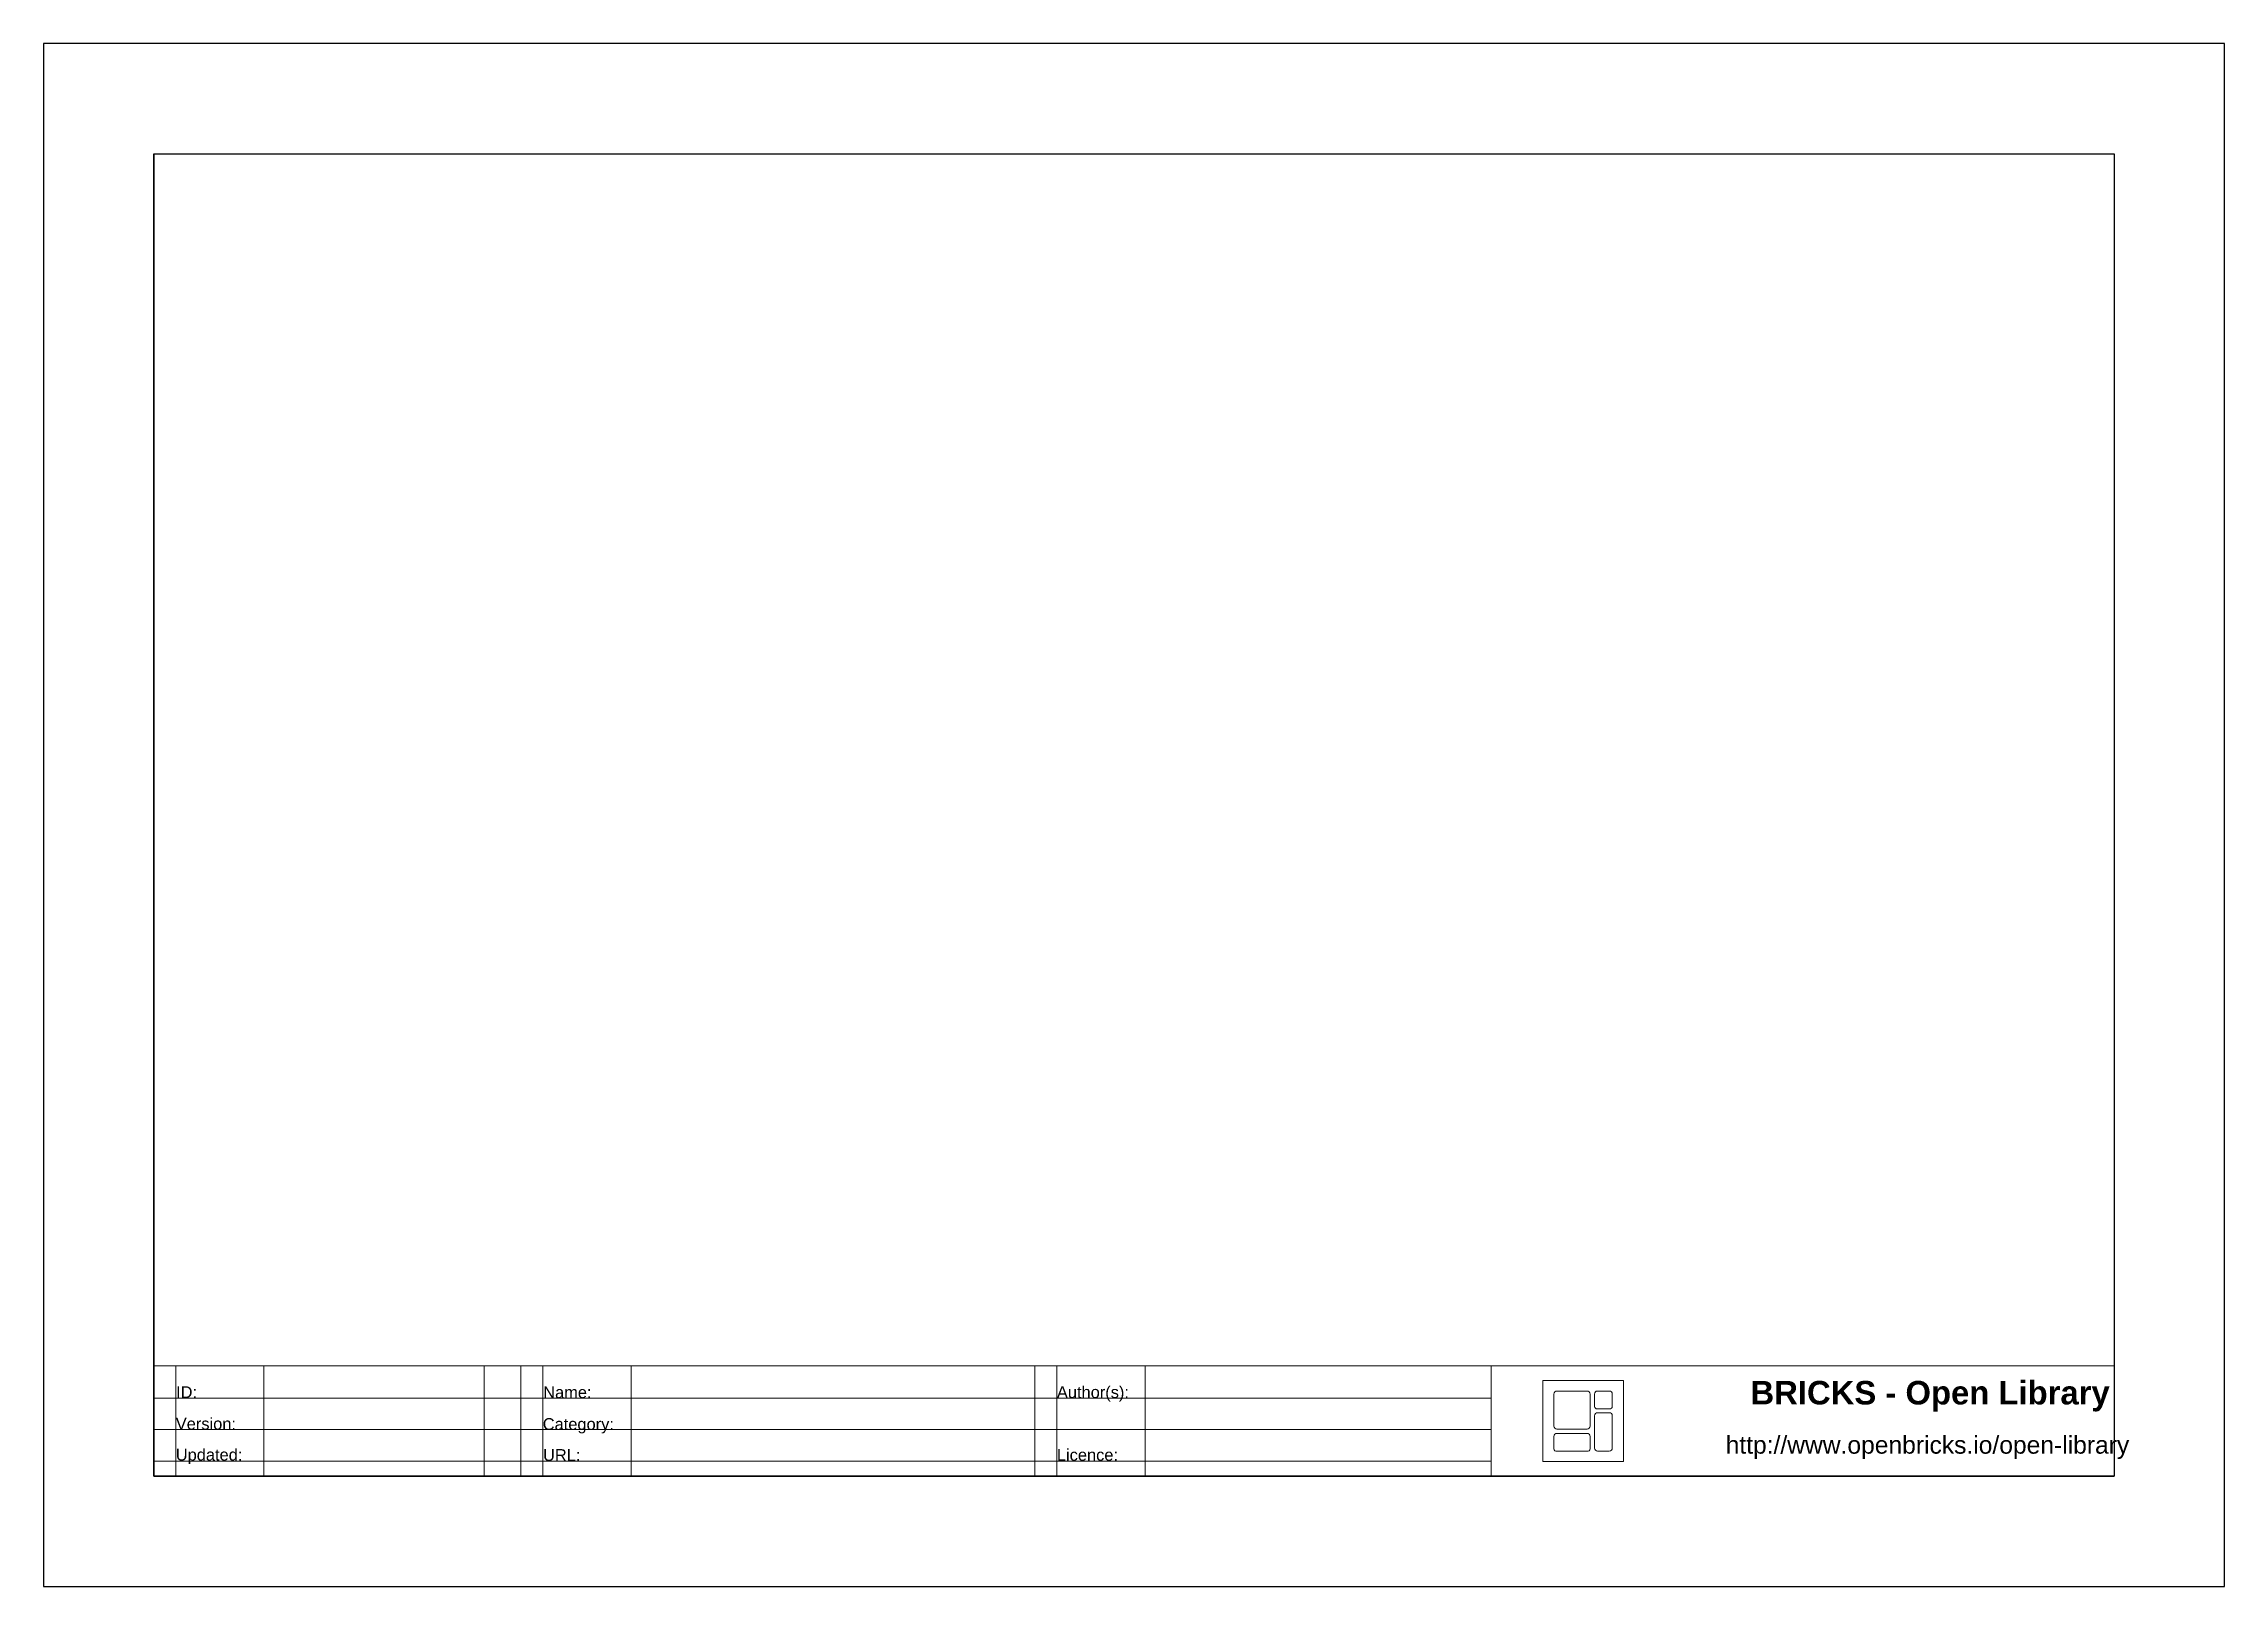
# Paper-space layout 'Layout1' of a CAD drawing. Header units: centimetres, sheet in millimetres. Extents: x 0 to 297, y 0 to 210.
# The model-space entities are those that its viewports show. They can reach past a viewport. Long polylines and large blocks are cut down to what shows.
import ezdxf

# ---------------------------------------------------------------- set-up
doc = ezdxf.new("R2010")
doc.units = ezdxf.units.CM
doc.header["$MEASUREMENT"] = 0
doc.layers.add('OL-1-normal', color=7, linetype='Continuous', lineweight=15)
doc.layers.add('OL-7-text', color=151, linetype='Continuous', lineweight=15)
doc.layers.add('OL-9-guide', color=135, linetype='Continuous', lineweight=15, plot=False)
doc.styles.get("Standard").update_dxf_attribs({"font": 'ARIAL.TTF'})

# ---------------------------------------------------------------- blocks, each defined once
blk = doc.blocks.new('LOGO')
at = {"lineweight": 0}
blk.add_lwpolyline([(35.28, 0), (0, 0), (0, 35.28), (35.28, 35.28), (35.28, 0)], dxfattribs=at)
for points in [[(19.39, 30.76), (20.13, 30.76), (20.72, 30.15), (20.72, 29.4), (20.72, 29.4), (20.72, 15.46), (20.72, 15.46), (20.72, 14.7), (20.13, 14.09), (19.39, 14.09), (19.39, 14.09), (6.23, 14.09), (6.23, 14.09), (5.49, 14.09), (4.9, 14.7), (4.9, 15.46), (4.9, 15.46), (4.9, 29.4), (4.9, 29.4), (4.9, 30.15), (5.49, 30.76), (6.23, 30.76), (6.23, 30.76), (19.39, 30.76), (19.39, 30.76)], [(6.23, 30.76), (5.49, 30.76), (4.9, 30.15), (4.9, 29.4), (4.9, 29.4), (4.9, 15.46), (4.9, 15.46), (4.9, 14.7), (5.49, 14.09), (6.23, 14.09), (6.23, 14.09), (19.39, 14.09), (19.39, 14.09), (20.13, 14.09), (20.72, 14.7), (20.72, 15.46), (20.72, 15.46), (20.72, 29.4), (20.72, 29.4), (20.72, 30.15), (20.13, 30.76), (19.39, 30.76), (19.39, 30.76), (6.23, 30.76), (6.23, 30.76)], [(23.92, 30.76), (23.2, 30.76), (22.62, 30.16), (22.62, 29.41), (22.62, 29.41), (22.62, 23.97), (22.62, 23.97), (22.62, 23.22), (23.2, 23), (23.92, 23), (23.92, 23), (29.09, 23), (29.09, 23), (29.8, 23), (30.38, 23.22), (30.38, 23.97), (30.38, 23.97), (30.38, 29.41), (30.38, 29.41), (30.38, 30.16), (29.8, 30.76), (29.09, 30.76), (29.09, 30.76), (23.92, 30.76), (23.92, 30.76)], [(23.95, 21.28), (23.22, 21.28), (22.62, 20.67), (22.62, 19.91), (22.62, 19.91), (22.62, 5.88), (22.62, 5.88), (22.62, 5.12), (23.22, 4.51), (23.95, 4.51), (23.95, 4.51), (29.05, 4.51), (29.05, 4.51), (29.79, 4.51), (30.38, 5.12), (30.38, 5.88), (30.38, 5.88), (30.38, 19.91), (30.38, 19.91), (30.38, 20.67), (29.79, 21.28), (29.05, 21.28), (29.05, 21.28), (23.95, 21.28), (23.95, 21.28)], [(6.19, 12.27), (5.47, 12.27), (4.9, 11.67), (4.9, 10.92), (4.9, 10.92), (4.9, 5.48), (4.9, 5.48), (4.9, 4.73), (5.47, 4.51), (6.19, 4.51), (6.19, 4.51), (19.43, 4.51), (19.43, 4.51), (20.14, 4.51), (20.72, 4.73), (20.72, 5.48), (20.72, 5.48), (20.72, 10.92), (20.72, 10.92), (20.72, 11.67), (20.14, 12.27), (19.43, 12.27), (19.43, 12.27), (6.19, 12.27), (6.19, 12.27)]]:
    blk.add_open_spline(points, degree=3, knots=[0, 0, 0, 0, 1, 1, 1, 2, 2, 2, 3, 3, 3, 4, 4, 4, 5, 5, 5, 6, 6, 6, 7, 7, 7, 8, 8, 8, 8], dxfattribs=at)
blk = doc.blocks.new('ol-legend-block')
at = {"transparency": 33554651}
for p, q in [((0, 75), (0, 0)), ((250, 75), (250, 0)), ((600, 75), (600, 0)), ((910.8, 75), (910.8, 0)), ((0, 0), (1335, 0))]:
    blk.add_line(p, q, dxfattribs=at)
for points in [[(0, 75), (1335, 75)], [(1335, 75), (1335, 0)], [(0, 0), (1335, 0)]]:
    blk.add_lwpolyline(points, dxfattribs=at)
at = {"layer": 'OL-9-guide', "transparency": 33554651}
for points in [[(15, 75), (15, 0)], [(15, 75), (15, 0)], [(75, 75), (75, 0)], [(225, 75), (225, 0)], [(265, 75), (265, 0)], [(325, 75), (325, 0)], [(615, 75), (615, 0)], [(675, 75), (675, 0)], [(0, 53.1), (910.8, 53.1)], [(0, 31.7), (910.8, 31.7)], [(0, 10.3), (910.8, 10.3)]]:
    blk.add_lwpolyline(points, dxfattribs=at)
at = {"layer": 'OL-7-text', "transparency": 33554651, "xscale": 1.559055028382178, "yscale": 1.559055028382178, "zscale": 1.559055028382178, "rotation": 0.002238116440524}
blk.add_blockref('LOGO', (945.8, 10), dxfattribs=at)
at = {"layer": 'OL-7-text', "transparency": 33554651, "char_height": 8}
for s, insert, attachment_point in [('ID: ', (15.2, 61.2), 1), ('Name:', (265.2, 61.1), 1), ('Author(s): ', (615, 61.2), 1), ('Version: ', (15, 31.6), 7), ('Category:', (264.9, 39.5), 1), ('Updated: ', (15, 8.2), 7), ('URL:', (265.1, 18.4), 1), ('Licence: ', (615, 18.5), 1)]:
    blk.add_mtext_dynamic_manual_height_columns(s, width=136.285, gutter_width=1, heights=[0], dxfattribs=dict(at, insert=insert, attachment_point=attachment_point))
at = {"layer": 'OL-7-text', "transparency": 33554651, "width": 349.228, "attachment_point": 5}
for s, insert, char_height in [('{\\fArial|b1|i0|c0|p34;BRICKS - Open Library}', (1209.6, 54.4), 16), ('http://www.openbricks.io/open-library', (1207.8, 19.5), 12)]:
    blk.add_mtext(s, dxfattribs=dict(at, insert=insert, char_height=char_height))
blk = doc.blocks.new('ol-drawing-block')
at = {"transparency": 33554651}
for p, q in [((75, 975), (75, 75)), ((75, 150), (75, 75)), ((75, 75), (1410, 75))]:
    blk.add_line(p, q, dxfattribs=at)
for points in [[(0, 1050), (0, 0), (1485, 0), (1485, 1050), (0, 1050)], [(75, 75), (1410, 75)]]:
    blk.add_lwpolyline(points, dxfattribs=at)
blk.add_lwpolyline([(75, 975), (1410, 975), (1410, 75), (75, 75)], close=True, dxfattribs=at)
at = {"layer": 'OL-1-normal', "transparency": 33554651}
blk.add_blockref('ol-legend-block', (75, 75), dxfattribs=at)

msp = doc.modelspace()

# ---------------------------------------------------------------- block references
msp.add_blockref('ol-drawing-block', (0, 0))

psp = doc.layouts.get("Layout1")

# ---------------------------------------------------------------- linework, layer by layer
psp.add_lwpolyline([(0, 0), (297, 0), (297, 210), (0, 210)], close=True)

# ---------------------------------------------------------------- viewports
at = {"layer": 'OL-9-guide', "view_target_point": (1200.82, 505.35)}
psp.add_viewport(center=(148.5, 105), size=(297, 210), view_center_point=(-458.32, 19.65), view_height=1050, dxfattribs=at)

doc.saveas('drawing.dxf')
